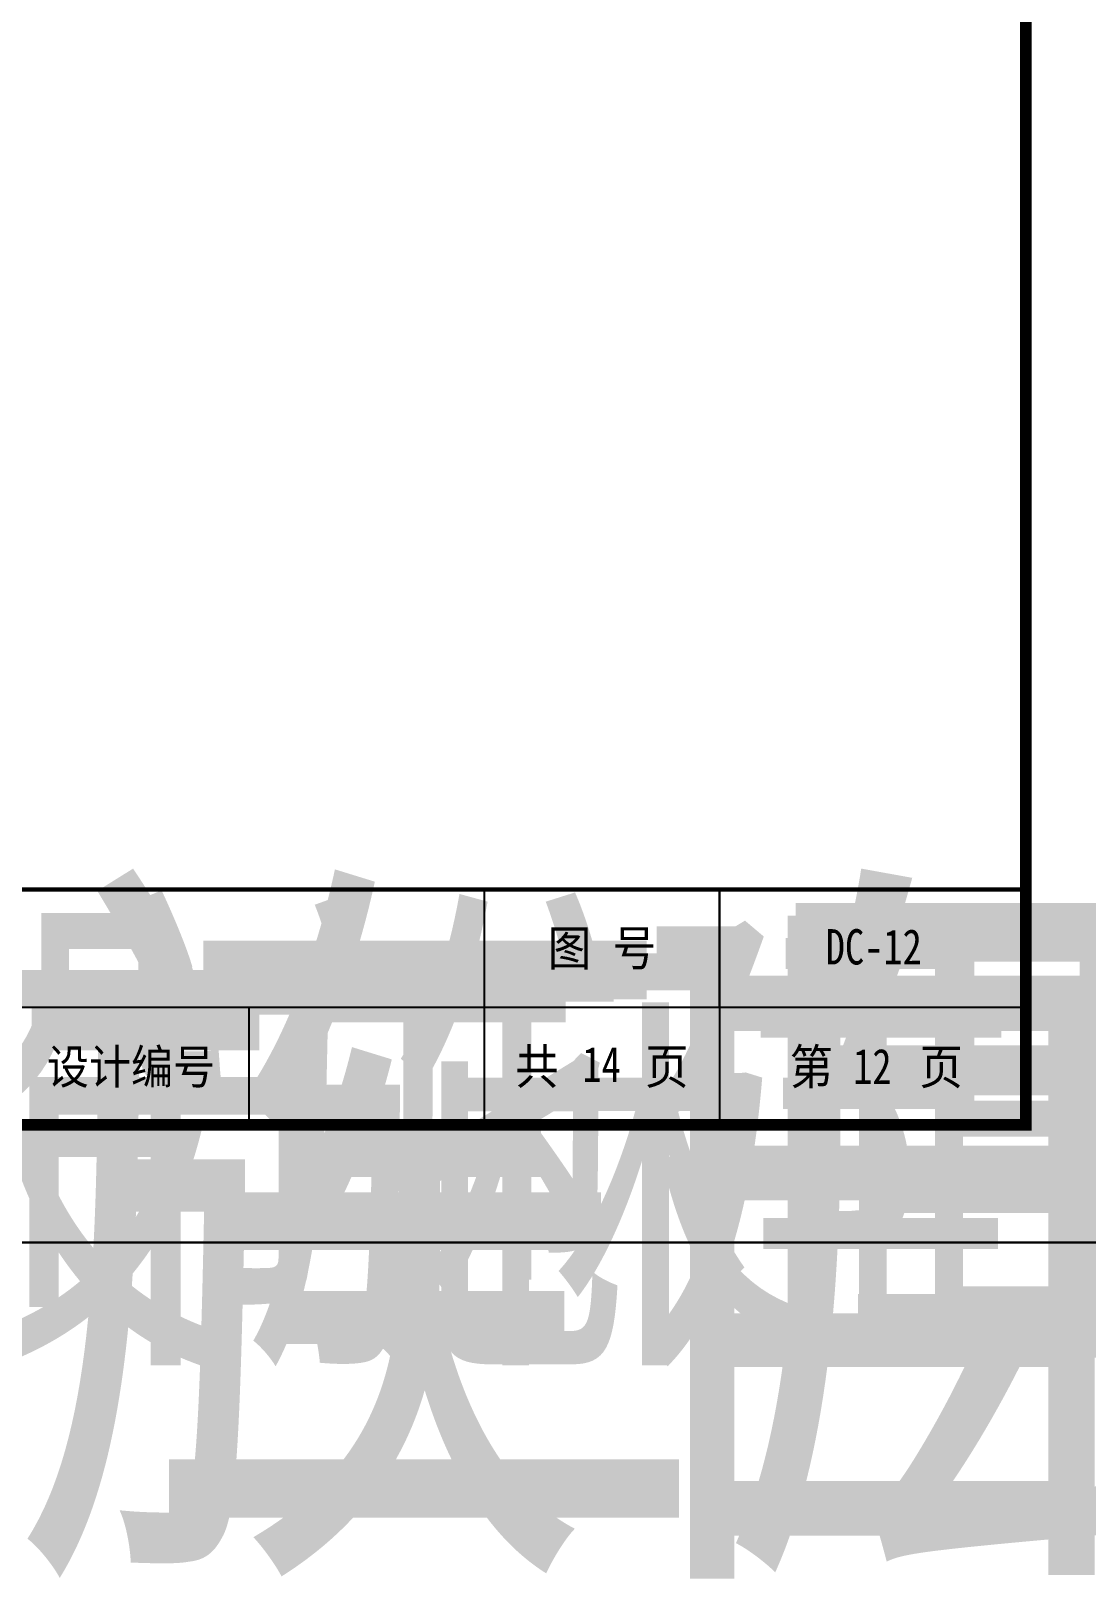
# Model space of a CAD drawing. Extents: x -124594 to 516503, y -3148 to 203159.
# Drawn here: x 240140 to 249110, y -3148 to 10020 of the extents above; entities that cross this region are included whole.
import ezdxf
from ezdxf.enums import TextEntityAlignment as Align

# ---------------------------------------------------------------- set-up
doc = ezdxf.new("R2018")
doc.units = 0
doc.header["$LTSCALE"] = 1000
doc.header["$MEASUREMENT"] = 0
for name, color, linetype in [('PUB_TITLE', 4, 'Continuous'), ('TWT_TITLE', 7, 'Continuous'), ('图签目录', 255, 'Continuous'), ('打印框线', 7, 'Continuous'), ('标准打印框线2025-06-19-05-44', 7, 'Continuous')]:
    doc.layers.add(name, color=color, linetype=linetype)
doc.styles.get("Standard").update_dxf_attribs({"font": 'gbenor.shx', "bigfont": 'gbcbig.shx'})
doc.styles.add('宋体', font='宋体.ttf')

# ---------------------------------------------------------------- blocks, each defined once
blk = doc.blocks.new('ztwj06_202506190545')
for p, q in [((78500, 3000), (78500, 1000)), ((80500, 3000), (80500, 1000)), ((80500, 3000), (80500, 2000)), ((80500, 2000), (80500, 3000)), ((54500, 2000), (83100, 2000)), ((76500, 2000), (76500, 1000))]:
    blk.add_line(p, q)
at = {"const_width": 35.9}
blk.add_lwpolyline([(44100, 3000), (83100, 3000)], dxfattribs=at)
blk.add_point((75100, 1000))
at = {"layer": 'TWT_TITLE', "const_width": 80}
blk.add_lwpolyline([(83100, 1000), (83100, 58400)], dxfattribs=at)
at = {"style": '宋体', "width": 0.9}
for s, height, p in [('图 号', 300, (79500, 2500)), ('设计编号', 291.2, (75500, 1500)), ('共    页', 300, (79500, 1500)), ('第    页', 300, (81830, 1500))]:
    blk.add_text(s, height=height, rotation=360, dxfattribs=at).set_placement(p, align=Align.MIDDLE)
at = {"layer": '图签目录', "lineweight": 30, "width": 0.8, "flags": 104}
for tag, p in [('工程名称', (67500, 2492)), ('图纸名称', (75500, 2500)), ('建设单位', (59500, 2466))]:
    blk.add_attdef(tag, text='', height=300, dxfattribs=at).set_placement(p, align=Align.MIDDLE_CENTER)
at = {"layer": '图签目录', "style": '宋体', "width": 0.8}
for tag, p in [('图纸编号', (81808, 2513)), ('图纸时间', (73625, 1528)), ('设计号', (77500, 1500))]:
    blk.add_attdef(tag, text='', height=300, dxfattribs=at).set_placement(p, align=Align.MIDDLE)
for tag, p in [('65', (79497, 1364)), ('3', (81797, 1347))]:
    blk.add_attdef(tag, text='', height=300, dxfattribs=at).set_placement(p, align=Align.CENTER)

msp = doc.modelspace()

# ---------------------------------------------------------------- linework, layer by layer
at = {"layer": 'PUB_TITLE'}
msp.add_lwpolyline([(165490, -273), (249590, -273), (249590, 59127), (165490, 59127)], close=True, dxfattribs=at)
at = {"layer": 'PUB_TITLE', "const_width": 100}
msp.add_lwpolyline([(167990, 727), (248590, 727), (248590, 58127), (167990, 58127)], close=True, dxfattribs=at)
at = {"layer": '打印框线'}
msp.add_lwpolyline([(165490, -273), (165490, 59127), (249590, 59127), (249590, -273)], close=True, dxfattribs=at)
at = {"layer": '标准打印框线2025-06-19-05-44', "const_width": 20}
msp.add_lwpolyline([(165490, -273), (249590, -273), (249590, 59127), (165490, 59127)], close=True, dxfattribs=at)

# ---------------------------------------------------------------- block references
at = {"layer": '打印框线'}
ref = msp.add_blockref('ztwj06_202506190545', (81390, -273), dxfattribs=at)
lines = msp.add_mtext('\\W0.8000;怀化市麻阳苗族自治县省级工业集中区标准化厂房及配套基础设施建设项目', dxfattribs={"layer": '图签目录', "insert": (148890, 2219), "char_height": 3194.69, "attachment_point": 1})
ref.add_attrib('工程名称', '', (148890, 2219), dxfattribs={"flags": 104}).embed_mtext(lines)
ref = msp.add_blockref('ztwj06_202506190545', (165490, -273), dxfattribs=at)
lines = msp.add_mtext('\\W0.8000;麻阳苗族自治县工业园投资开发有限公司', dxfattribs={"layer": '图签目录', "insert": (224990, 2193), "char_height": 4792.03, "attachment_point": 1})
ref.add_attrib('建设单位', '', (224990, 2193), dxfattribs={"flags": 104}).embed_mtext(lines)
lines = msp.add_mtext('\\W0.8000;怀化市麻阳苗族自治县省级工业集中区标准化厂房及配套基础设施建设项目', dxfattribs={"layer": '图签目录', "insert": (232990, 2219), "char_height": 3194.69, "attachment_point": 1})
ref.add_attrib('工程名称', '', (232990, 2219), dxfattribs={"flags": 104}).embed_mtext(lines)
lines = msp.add_mtext('\\W0.8000;三层弱电平面图', dxfattribs={"layer": '图签目录', "insert": (240990, 2227), "char_height": 4792.03, "attachment_point": 1})
ref.add_attrib('图纸名称', '', (240990, 2227), dxfattribs={"flags": 104}).embed_mtext(lines)
ref.add_attrib('图纸编号', 'DC-12', dxfattribs={"layer": '图签目录', "height": 300, "style": '宋体', "width": 0.8}).set_placement((247299, 2240), align=Align.MIDDLE)
ref.add_attrib('65', '14', dxfattribs={"layer": '图签目录', "height": 300, "style": '宋体', "width": 0.8}).set_placement((244987, 1091), align=Align.CENTER)
ref.add_attrib('3', '12', dxfattribs={"layer": '图签目录', "height": 300, "style": '宋体', "width": 0.8}).set_placement((247287, 1074), align=Align.CENTER)

doc.saveas('drawing.dxf')
